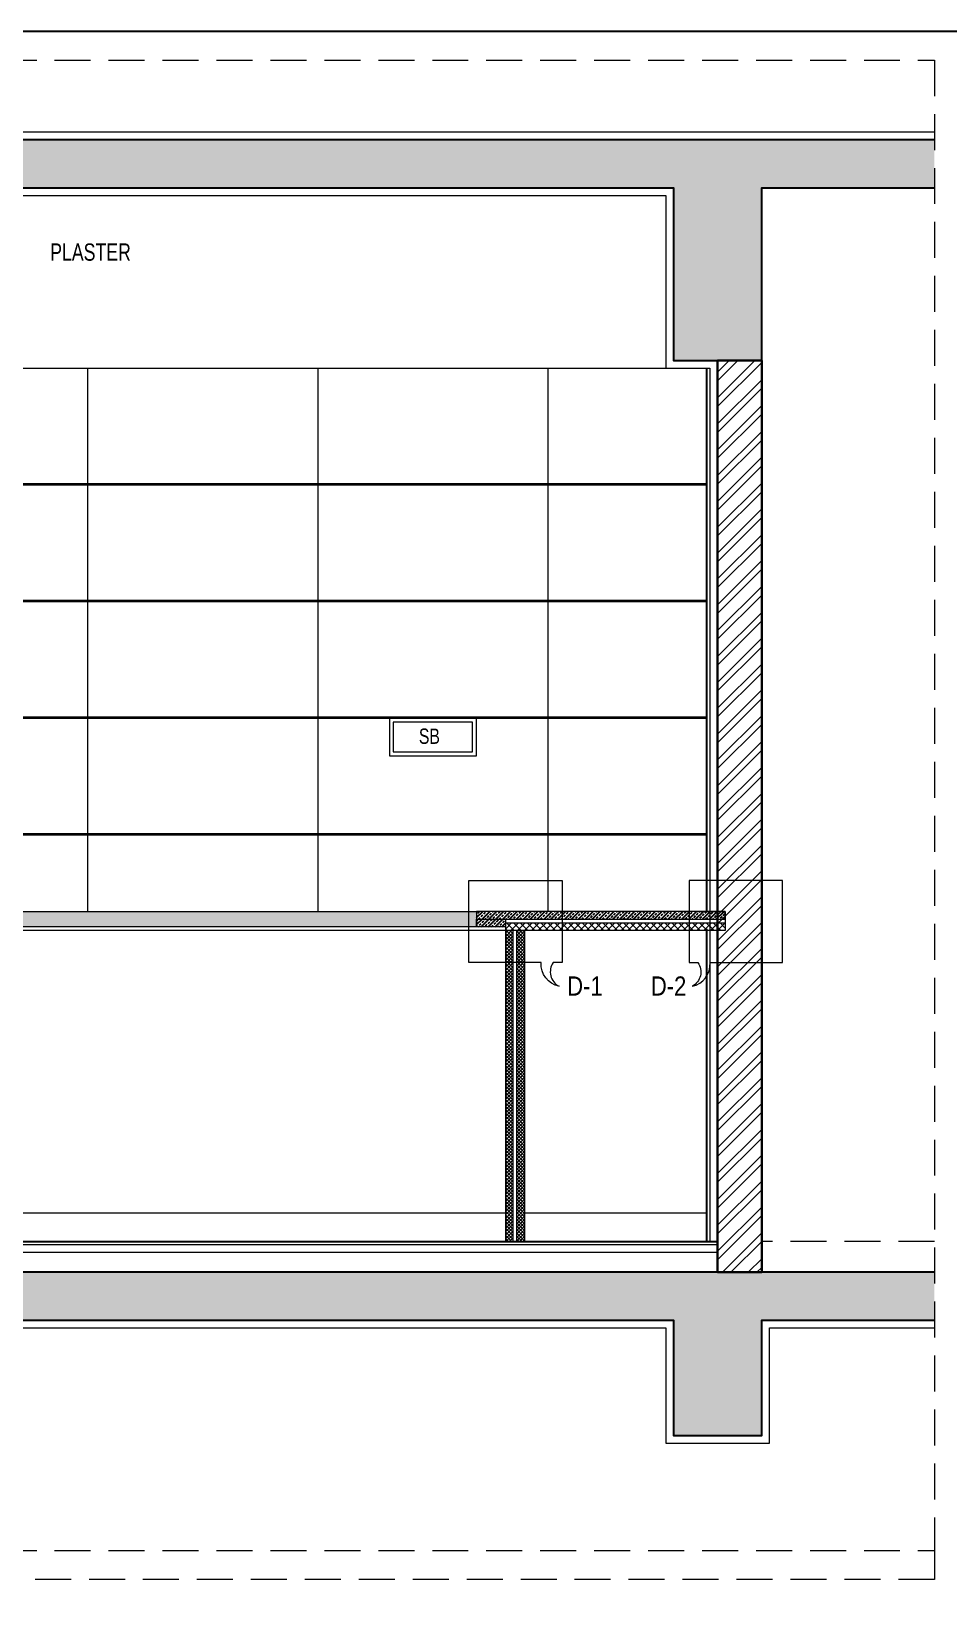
# Model space of a CAD drawing. Header units: inches. Extents: x 853900 to 962947, y 469960 to 560972.
# Drawn here: x 911301 to 913692, y 478602 to 482672 of the extents above; entities that cross this region are included whole.
import ezdxf
from ezdxf.enums import TextEntityAlignment as Align

# ---------------------------------------------------------------- set-up
doc = ezdxf.new("R2010")
doc.units = ezdxf.units.IN
doc.header["$LTSCALE"] = 750
doc.linetypes.add('HIDDEN', pattern=[0.375, 0.25, -0.125])
doc.linetypes.add('HIDDEN2', pattern=[0.1875, 0.125, -0.0625])
doc.layers.get('0').update_dxf_attribs({"color": 8})
doc.layers.get('Defpoints').update_dxf_attribs({"color": 8})
for name, color, linetype, lineweight in [('a-Dotted-HM', 8, 'HIDDEN2', 9), ('DOTTED LINE-MSA', 8, 'HIDDEN2', 13), ('E-ELECT. SB', 8, 'Continuous', 5), ('g-cent-sym', 8, 'Continuous', 15), ('g-ele-01', 8, 'Continuous', 9), ('g-ele-02', 8, 'Continuous', 9), ('g-ele-03', 8, 'Continuous', 5), ('g-ele-3', 8, 'Continuous', 0), ('g-ele03', 8, 'Continuous', 0), ('g-text', 8, 'Continuous', 9), ('PLASTER', 8, 'Continuous', 9), ('sec-ha05', 8, 'Continuous', 15), ('SHEET', 8, 'Continuous', 13), ('STONE', 8, 'Continuous', 18), ('STONE HATCH-MSA', 253, 'Continuous', 9), ('WALL HATCH-MSA', 253, 'Continuous', 9), ('WALL-MSA', 8, 'Continuous', 30)]:
    doc.layers.add(name, color=color, linetype=linetype, lineweight=lineweight)
for name, color, linetype in [('g-sol250', 8, 'Continuous'), ('R.C.C HATCH-MSA', 253, 'Continuous'), ('R.C.C-MSA', 8, 'Continuous'), ('TILE SECTION', 8, 'Continuous')]:
    doc.layers.add(name, color=color, linetype=linetype)
doc.styles.add('ARIAL', font='swisscl.ttf')
doc.styles.add('arial unicode', font='swisscl.ttf', dxfattribs={"height": 45})
doc.styles.add('SWINS', font='swissc.ttf')

# ---------------------------------------------------------------- blocks, each defined once
blk = doc.blocks.new('A$C9f63dcfd')
blk.add_wipeout([(0, 0), (226.7, 0), (226.7, -97.4), (0, -97.4)])
at = {"layer": 'E-ELECT. SB'}
for points in [[(226.7, 0), (0, 0), (0, -97.4), (226.7, -97.4)], [(216.7, -10), (10, -10), (10, -87.4), (216.7, -87.4)]]:
    blk.add_lwpolyline(points, close=True, dxfattribs=at)
at = {"layer": 'E-ELECT. SB', "style": 'ARIAL'}
blk.add_text('SB', height=40, dxfattribs=at).set_placement((77, -66.5))

msp = doc.modelspace()

# ---------------------------------------------------------------- hatches: boundary and pattern name
at = {"layer": 'g-sol250'}
h = msp.add_hatch(dxfattribs=at)
h.set_pattern_fill('ANSI33', color=46, scale=2, style=0)
h.set_pattern_definition([(45, (-32226665.446, 17592109.475), (-8.980256121, 8.980256121), []), (45, (-32226656.466, 17592109.475), (-8.980256121, 8.980256121), [6.35, -3.175])])
h.paths.add_polyline_path([(913109.48, 480379.4), (912978.48, 480379.4), (912970.48, 480379.4), (912461.48, 480379.4), (912461.48, 480359.4), (913109.48, 480359.4)])
h.paths.add_polyline_path([(912519.59, 480339.4), (912536.48, 480339.4), (912536.48, 480349.4), (912536.48, 480359.4), (912461.47, 480359.4), (912461.47, 480339.4), (912479.62, 480339.4), (912510.96, 480339.4)])
at = {"layer": 'R.C.C HATCH-MSA'}
h = msp.add_hatch(color=256, dxfattribs=at)
h.dxf.hatch_style = 1
h.paths.add_polyline_path([(913654.48, 482264.4), (913654.48, 482389.4), (910072.38, 482389.4), (910072.38, 482089.4), (908216.98, 482089.4), (908216.98, 482389.4), (907986.98, 482389.4), (907986.98, 481964.4), (907377.38, 481964.4), (907377.38, 481814.4), (908216.98, 481814.4), (908216.98, 481964.4), (910072.38, 481964.4), (910072.38, 481814.4), (910302.38, 481814.4), (910302.38, 482264.4), (912974.48, 482264.4), (912974.48, 481814.4), (913204.48, 481814.4), (913204.48, 482264.4)])
h = msp.add_hatch(color=256, dxfattribs=at)
h.dxf.hatch_style = 1
h.paths.add_polyline_path([(913654.48, 479314.4), (913654.48, 479439.4), (910072.38, 479439.4), (910072.38, 479139.4), (908216.98, 479139.4), (908216.98, 479439.4), (907986.98, 479439.4), (907986.98, 479014.4), (907377.38, 479014.4), (907377.38, 478864.4), (908216.98, 478864.4), (908216.98, 479014.4), (910072.38, 479014.4), (910072.38, 478864.4), (910302.38, 478864.4), (910302.38, 479314.4), (912974.48, 479314.4), (912974.48, 479014.4), (913204.48, 479014.4), (913204.48, 479314.4)])
at = {"layer": 'sec-ha05', "ltscale": 300}
h = msp.add_hatch(dxfattribs=at)
h.set_pattern_fill('ANSI37', color=256, scale=4, angle=180, style=0)
h.set_pattern_definition([(45, (-29416338.44, 17366627.844), (-8.980256121, 8.980256121), []), (135, (-29416338.44, 17366627.844), (-8.980256121, -8.980256121), [])])
h.paths.add_polyline_path([(912880.83, 480349.4), (913109.48, 480349.4), (913109.48, 480329.4), (913048.48, 480329.4), (913028.48, 480329.4), (913020.48, 480329.4), (912880.83, 480329.4)])
h.paths.add_polyline_path([(912880.83, 480329.4), (912551.48, 480329.4), (912536.48, 480349.4), (912880.83, 480349.4)])
h.paths.add_polyline_path([(912551.48, 480329.4), (912536.35, 480329.4), (912536.62, 480339.4), (912536.48, 480349.4)])
h = msp.add_hatch(dxfattribs=at)
h.set_pattern_fill('ANSI37', color=256, scale=50, angle=180, style=0)
h.set_pattern_definition([(225, (-18267995.4055, 3574590.957), (4.4194173824, -4.4194173824), []), (315, (-18267995.4055, 3574590.957), (4.4194173824, 4.4194173824), [])])
h.paths.add_polyline_path([(912566.48, 480329.4), (912586.48, 480329.4), (912586.48, 479519.35), (912566.48, 479519.35)])
h.paths.add_polyline_path([(912536.48, 479519.35), (912556.48, 479519.35), (912556.48, 480329.4), (912536.48, 480329.4)])
at = {"layer": 'STONE HATCH-MSA', "ltscale": 750}
h = msp.add_hatch(color=256, dxfattribs=at)
h.dxf.hatch_style = 1
h.paths.add_polyline_path([(912461.47, 480339.4), (909647.38, 480339.4), (909647.38, 480379.4), (912461.47, 480379.4)])
at = {"layer": 'WALL HATCH-MSA'}
h = msp.add_hatch(dxfattribs=at)
h.set_pattern_fill('ANSI32', color=256, scale=5)
h.set_pattern_definition([(45, (-9627.03, -29411.974), (-33.6759605, 33.6759605), []), (45, (-9604.58, -29411.974), (-33.6759605, 33.6759605), [])])
h.paths.add_polyline_path([(913204.48, 481814.4), (913089.48, 481814.4), (913089.48, 479439.4), (913204.48, 479439.4)])

# ---------------------------------------------------------------- linework, layer by layer
at = {"layer": 'a-Dotted-HM', "color": 3, "ltscale": 0.01}
msp.add_line((909647.38, 479491.4, 0), (913089.48, 479491.4, 0), dxfattribs=at)
at = {"layer": 'DOTTED LINE-MSA'}
msp.add_line((913654.48, 479519.4), (913204.48, 479519.4), dxfattribs=at)
at = {"layer": 'g-cent-sym', "elevation": 0}
for points in [[(912440.78, 480246.19), (912440.78, 480459.69), (912684.2, 480459.69), (912684.2, 480246.19), (912661.06, 480246.19, 0.450664), (912676.27, 480184.37, -0.3674414), (912629.38, 480246.19)], [(913258.64, 480246.19), (913258.64, 480459.69), (913015.21, 480459.69), (913015.21, 480246.19), (913038.36, 480246.19, -0.450664), (913023.15, 480184.37, 0.3674414), (913070.04, 480246.19)]]:
    msp.add_lwpolyline(points, format="xyb", close=True, dxfattribs=at)
at = {"layer": 'g-ele-01', "elevation": 0}
msp.add_lwpolyline([(912461.48, 480339.4), (909647.38, 480339.4), (909647.38, 480379.4), (912461.48, 480379.4)], close=True, dxfattribs=at)
at = {"layer": 'g-ele-03'}
for p, q in [((910322.38, 481794.4), (913069.48, 481794.4)), ((911447.38, 481794.4), (911447.38, 480379.4, 0)), ((912047.38, 481794.4), (912047.38, 480379.4, 0)), ((912647.38, 481794.4), (912647.38, 480379.4, 0)), ((909647.38, 481494.4), (913061.48, 481494.4)), ((909647.38, 481490.4), (913061.48, 481490.4)), ((909647.38, 481190.4), (913061.48, 481190.4)), ((909647.38, 481186.4), (913061.48, 481186.4)), ((909647.38, 480582.15), (913061.48, 480582.15)), ((913061.48, 480578.4), (909647.38, 480578.4))]:
    msp.add_line(p, q, dxfattribs=at)
msp.add_lwpolyline([(912536.48, 479519.35), (912556.48, 479519.35), (912556.48, 480329.4), (912536.48, 480329.4)], close=True, dxfattribs=at)
at = {"layer": 'g-ele-03', "elevation": 0}
msp.add_lwpolyline([(912566.48, 480329.4), (912586.48, 480329.4), (912586.48, 479519.35), (912566.48, 479519.35)], close=True, dxfattribs=at)
at = {"layer": 'g-ele-3', "elevation": 0}
msp.add_lwpolyline([(912536.48, 480329.4), (910357.39, 480329.4)], dxfattribs=at)
at = {"layer": 'g-ele03', "ltscale": 500, "elevation": 0}
for points in [[(910357.39, 479594.4), (912536.48, 479594.4)], [(912586.48, 479594.4), (913061.48, 479594.4)]]:
    msp.add_lwpolyline(points, dxfattribs=at)
at = {"layer": 'PLASTER'}
for points in [[(913654.48, 482409.4), (910072.38, 482409.4), (908216.98, 482409.4), (907966.98, 482409.4), (907966.98, 481984.4), (907357.38, 481984.4), (907357.38, 481794.4), (908236.98, 481794.4), (908236.98, 481944.4), (910052.38, 481944.4), (910052.38, 481794.4), (910322.38, 481794.4), (910322.38, 482244.4), (912954.48, 482244.4), (912954.48, 481794.4), (913069.48, 481794.4), (913069.48, 479519.4)], [(908121.98, 479491.4), (908121.98, 480683.4), (907966.98, 480683.4), (907966.98, 479439.4), (907966.98, 479034.4), (907357.38, 479034.4), (907357.38, 478844.4), (908236.98, 478844.4), (908236.98, 478994.4), (910052.38, 478994.4), (910052.38, 478844.4), (910322.38, 478844.4), (910322.38, 479294.4), (912954.48, 479294.4), (912954.48, 478994.4), (913224.48, 478994.4), (913224.48, 479294.4), (913654.48, 479294.4)]]:
    msp.add_lwpolyline(points, dxfattribs=at)
at = {"layer": 'PLASTER', "ltscale": 0.01, "elevation": 0}
msp.add_lwpolyline([(909647.38, 479511.4), (913089.48, 479511.4)], dxfattribs=at)
at = {"layer": 'R.C.C-MSA'}
for points in [[(913654.48, 482389.4), (910072.38, 482389.4), (910072.38, 482089.4), (908216.98, 482089.4), (908216.98, 482389.4), (907986.98, 482389.4), (907986.98, 481964.4), (907377.38, 481964.4), (907377.38, 481814.4), (908216.98, 481814.4), (908216.98, 481964.4), (910072.38, 481964.4), (910072.38, 481814.4), (910302.38, 481814.4), (910302.38, 482264.4), (912974.48, 482264.4), (912974.48, 481814.4), (913204.48, 481814.4), (913204.48, 482264.4), (913654.48, 482264.4)], [(913654.48, 479439.4), (910072.38, 479439.4), (910072.38, 479139.4), (908216.98, 479139.4), (908216.98, 479439.4), (907986.98, 479439.4), (907986.98, 479014.4), (907377.38, 479014.4), (907377.38, 478864.4), (908216.98, 478864.4), (908216.98, 479014.4), (910072.38, 479014.4), (910072.38, 478864.4), (910302.38, 478864.4), (910302.38, 479314.4), (912974.48, 479314.4), (912974.48, 479014.4), (913204.48, 479014.4), (913204.48, 479314.4), (913654.48, 479314.4)]]:
    msp.add_lwpolyline(points, dxfattribs=at)
at = {"layer": 'SHEET', "linetype": 'HIDDEN', "ltscale": 0.5}
for points in [[(907002.38, 482597.28), (913654.48, 482597.28), (913654.48, 478639.4), (907002.38, 478639.4)], [(913654.48, 478639.4), (907002.38, 478639.4), (907002.38, 478714.4), (913654.48, 478714.4)]]:
    msp.add_lwpolyline(points, close=True, dxfattribs=at)
at = {"layer": 'STONE'}
for q in [(913109.48, 480349.4, 0), (912536.48, 480329.4, 0), (912536.48, 480329.4, 0)]:
    msp.add_line((912536.48, 480349.4, 0), q, dxfattribs=at)
at = {"layer": 'STONE', "color": 7, "elevation": 0}
for points in [[(913109.48, 480379.4), (912461.47, 480379.4), (912461.47, 480359.4), (913109.48, 480359.4)], [(912461.47, 480359.4), (912536.48, 480359.4), (912536.48, 480339.4), (912461.47, 480339.4)]]:
    msp.add_lwpolyline(points, close=True, dxfattribs=at)
msp.add_lwpolyline([(913033.48, 480379.4), (913109.48, 480379.4), (913109.48, 480329.4), (912536.48, 480329.4)], dxfattribs=at)
at = {"layer": 'TILE SECTION', "ltscale": 0.01}
for points in [[(913061.48, 480379.4), (913061.48, 481794.4)], [(913061.48, 479519.4), (913061.48, 480334.4)]]:
    msp.add_lwpolyline(points, dxfattribs=at)
at = {"layer": 'TILE SECTION', "ltscale": 500, "elevation": 0}
msp.add_lwpolyline([(909645.87, 479519.4), (913089.48, 479519.4)], dxfattribs=at)
at = {"layer": 'WALL-MSA'}
msp.add_lwpolyline([(913204.48, 481814.4), (913089.48, 481814.4), (913089.48, 479439.4), (913204.48, 479439.4)], close=True, dxfattribs=at)

# ---------------------------------------------------------------- texts
at = {"layer": 'g-cent-sym', "style": 'SWINS'}
for s, p in [('D-1', (912697.64, 480160.05, 0)), ('D-2', (912915.67, 480160.05, 0))]:
    msp.add_text(s, height=50, dxfattribs=at).set_placement(p)
at = {"layer": 'g-text', "style": 'arial unicode'}
msp.add_text('PLASTER', height=45, dxfattribs=at).set_placement((911350.15, 482097.06, 0), align=Align.MIDDLE_LEFT)

# ---------------------------------------------------------------- next in the draw order: block references
at = {"layer": 'g-ele-02'}
msp.add_blockref('A$C9f63dcfd', (912234.05, 480882.4, 0), dxfattribs=at)

# ---------------------------------------------------------------- next in the draw order: linework, layer by layer
at = {"layer": 'Defpoints', "color": 14}
msp.add_lwpolyline([(921427.38, 469960.41), (906927.38, 469960.41), (906927.38, 482672.28), (921427.38, 482672.28)], close=True, dxfattribs=at)
at = {"layer": 'g-ele-03'}
for p, q in [((909647.38, 480886.4, 0), (913061.48, 480886.4, 0)), ((909647.38, 480882.4, 0), (913061.48, 480882.4, 0))]:
    msp.add_line(p, q, dxfattribs=at)

doc.saveas('drawing.dxf')
